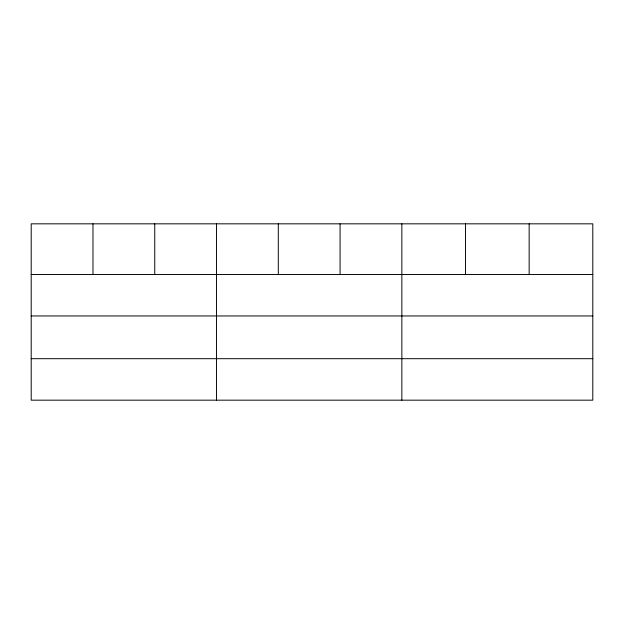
<?xml version="1.0" encoding="UTF-8"?>
<svg xmlns="http://www.w3.org/2000/svg" width="624" height="624" viewBox="0 0 624 624"><rect width="100%" height="100%" fill="white"/><g stroke="black" fill="none" stroke-linecap="round" stroke-linejoin="round"><path stroke-width="0.94" d="M592.8 315.955L592.8 223.829L31.2 223.829L31.2 400.171L592.8 400.171L592.8 315.955L31.2 315.955M31.2 274.474L592.8 274.474M31.2 358.691L592.8 358.691M529.152 223.829L529.152 274.474M465.504 223.829L465.504 274.474M401.856 223.829L401.856 400.171M340.08 223.829L340.08 274.474M278.304 223.829L278.304 274.474M216.528 223.829L216.528 400.171M154.752 223.829L154.752 274.474M92.976 223.829L92.976 274.474"/></g></svg>
